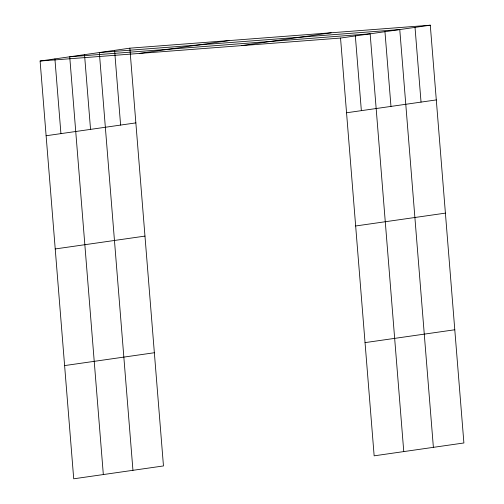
<?xml version="1.0" encoding="UTF-8"?>
<svg xmlns="http://www.w3.org/2000/svg" width="504" height="504" viewBox="0 0 504 504"><rect width="100%" height="100%" fill="white"/><g stroke="black" fill="none" stroke-linecap="round" stroke-linejoin="round"><path stroke-width="0.76" d="M129.849 48.17L163.466 465.942L73.716 478.8L40.106 61.028L129.849 48.17L430.284 25.2L463.894 442.972L374.151 455.83L340.534 38.058L430.284 25.2M139.249 53.449L228.992 40.591M241.391 45.637L331.141 32.779M46.116 135.746L135.866 122.888M346.544 112.776L436.294 99.918M55.226 248.951L144.976 236.099M355.654 225.981L445.404 213.129M64.606 365.589L154.356 352.737M365.041 342.619L454.784 329.767M40.106 61.028L340.534 38.058M415.025 27.386L421.035 102.104M433.383 447.344L399.766 29.572L99.338 52.542L132.949 470.314M384.962 31.695L390.972 106.413M403.767 451.584L370.15 33.812L69.722 56.782L103.333 474.56M355.345 35.935L361.355 110.653M114.597 50.356L120.607 125.074M84.527 54.665L90.544 129.383M54.911 58.905L60.927 133.623"/></g></svg>
